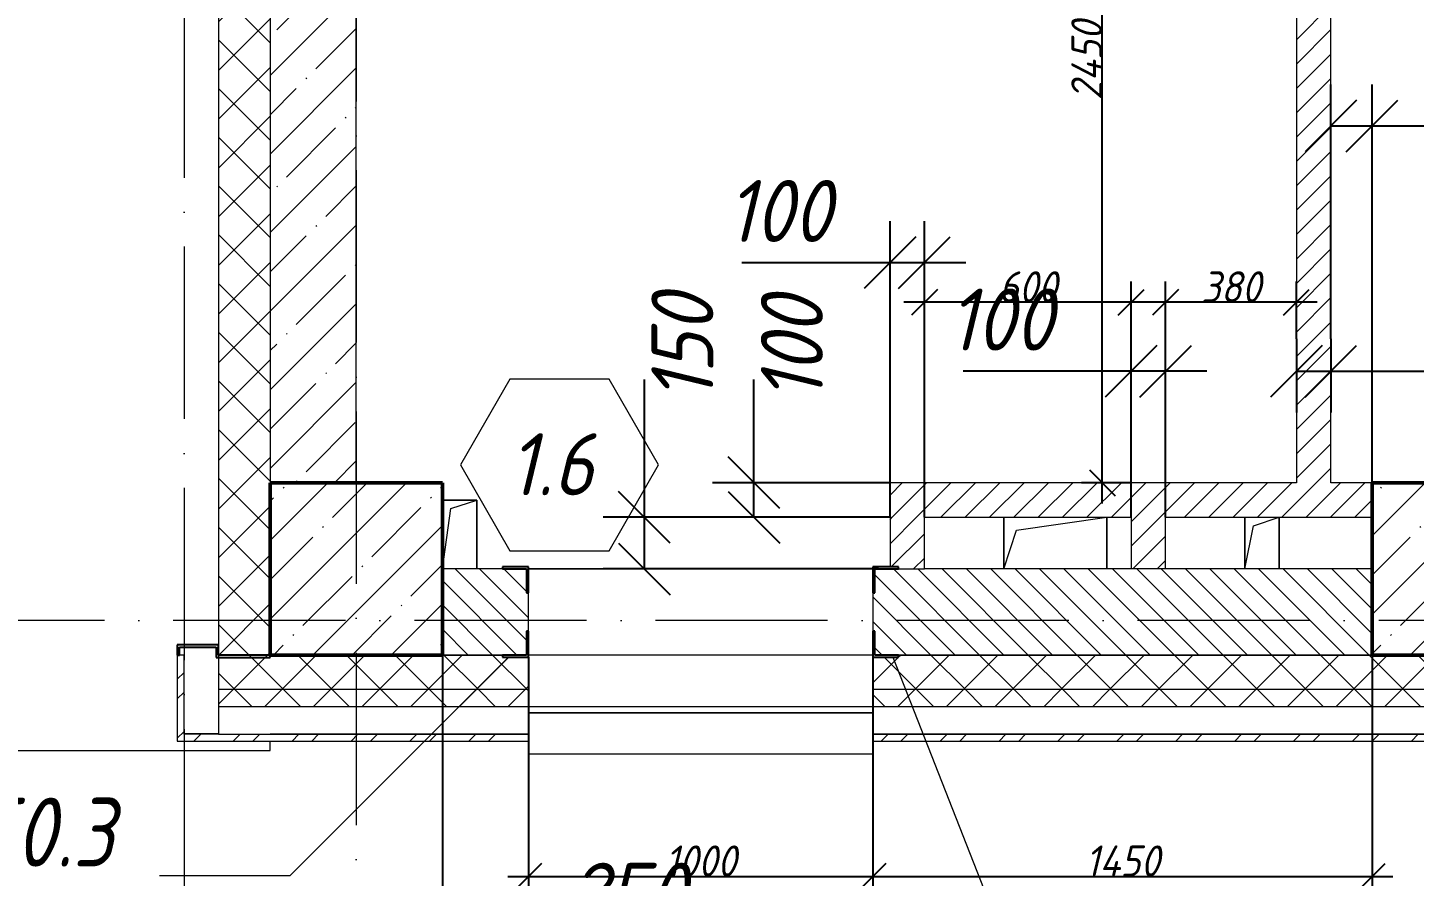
# Model space of a CAD drawing. Header units: millimetres. Extents: x -356862 to 418287, y 0 to 839748.
# Drawn here: x -112455 to -108428, y 599256 to 601718 of the extents above; entities that cross this region are included whole.
import ezdxf

# ---------------------------------------------------------------- set-up
doc = ezdxf.new("R2010")
doc.units = ezdxf.units.MM
doc.linetypes.add('50_200_ШТРИХ_1Т_ш5_п1_п1_', pattern=[700, 500, -100, 0, -100])
for name, color, linetype, lineweight in [('A-____-____-DIMS', 7, 'Continuous', 9), ('A-DOOR-____-IDEN', 7, 'Continuous', 9), ('A-DOOR-____-OTLN', 7, 'Continuous', 9), ('A-FLOR-____-OTLN', 7, 'Continuous', 9), ('A-GENM-____-IDEN', 7, 'Continuous', 9), ('A-GENM-____-MCUT', 7, 'Continuous', 25), ('A-GENM-____-OTLN', 7, 'Continuous', 9), ('A-GENM-____-OTLN-1', 7, 'Continuous', 25), ('A-GLAZ-____-OTLN', 7, 'Continuous', 9), ('A-WALL-____-MCUT', 7, 'Continuous', 13), ('A-WALL-____-MCUT-1', 7, 'Continuous', 9), ('A-WALL-____-MCUT-3', 7, 'Continuous', 9), ('A-WALL-____-OTLN', 7, 'Continuous', 9), ('A-WALL-____-PATT-1', 7, 'Continuous', 9), ('A-WALL-FNSH-MCUT-1', 7, 'Continuous', 9), ('S-COLS-____-MCUT', 7, 'Continuous', 50), ('S-COLS-____-OTLN', 7, 'Continuous', 9), ('S-GRID-____-OTLN-1', 7, '50_200_ШТРИХ_1Т_ш5_п1_п1_', 9)]:
    doc.layers.add(name, color=color, linetype=linetype, lineweight=lineweight)
for name, color, linetype, lineweight, true_color in [('A-DOOR-____-OTLN-1', 7, 'Continuous', 9, 0xffffff), ('A-GLAZ-____-OTLN-1', 7, 'Continuous', 9, 0xc0c0c0), ('A-WALL-____-MCUT-7', 7, 'Continuous', 9, 0x000000), ('A-WALL-____-PATT-2', 7, 'Continuous', 9, 0x787878), ('A-WALL-____-PATT-4', 9, 'Continuous', 9, 0x808080), ('A-WALL-FNSH-MCUT-3', 7, 'Continuous', 9, 0x000000)]:
    doc.layers.add(name, color=color, linetype=linetype, lineweight=lineweight, true_color=true_color)
doc.styles.add('ISOCPEUR_I_10', font='isocpeui.ttf', dxfattribs={"width": 0.9, "height": 180})
doc.styles.add('ISOCPEUR_I_14', font='isocpeui.ttf', dxfattribs={"width": 0.9, "height": 180})
doc.styles.add('ISOCPEUR_I_2', font='isocpeui.ttf', dxfattribs={"width": 0.85, "height": 2.3})
doc.styles.add('ISOCPEUR_I_7', font='isocpeui.ttf', dxfattribs={"width": 0.9, "height": 90})
doc.dimstyles.new('ISO-1_8_0_9К_СРЕДНИЙ_Кладочные_2', dxfattribs={"dimscale": 304.8, "dimtxt": 89.638306, "dimasz": 0.246063, "dimexe": 0.19685, "dimexo": 0, "dimgap": 0, "dimtad": 1, "dimdec": 3, "dimrnd": 0.001, "dimdsep": 46, "dimtxsty": 'ISOCPEUR_I_7', "dimblk1": 'OBLIQUE', "dimblk2": 'OBLIQUE', "dimsah": 1, "dimcen": 0.09, "dimdle": 0.19685, "dimazin": 0, "dimtfac": 1, "dimtdec": 4, "dimtix": 1, "dimtmove": 1, "dimatfit": 3, "dimfxl": 1, "dimtvp": 1, "dimtolj": 1, "dimtzin": 0, "dimarcsym": 2})
doc.dimstyles.new('ISO-1_8_0_9К_СРЕДНИЙ_Кладочные_3', dxfattribs={"dimscale": 304.8, "dimtxt": 179.276612, "dimasz": 0.492126, "dimexe": 0.393701, "dimexo": 0, "dimgap": 0, "dimtad": 1, "dimdec": 3, "dimrnd": 0.001, "dimdsep": 46, "dimtxsty": 'ISOCPEUR_I_10', "dimblk1": 'OBLIQUE', "dimblk2": 'OBLIQUE', "dimsah": 1, "dimcen": 0.09, "dimdle": 0.393701, "dimazin": 0, "dimtfac": 1, "dimtdec": 4, "dimtix": 1, "dimtmove": 0, "dimatfit": 3, "dimfxl": 1, "dimtvp": 1, "dimtolj": 1, "dimtzin": 0, "dimarcsym": 2})
pattern_1 = [(45, (-175000.74, 544716.51), (-70.71068, 70.71068), []), (135, (-175000.74, 544716.51), (-70.71068, -70.71068), [])]
pattern_2 = [(45, (-175000.736, 544716.51), (-35.35534, 35.35534), [])]
pattern_3 = [(45, (-175000.74, 544716.51), (-85.53659, 85.53659), []), (45, (-174943.71, 544716.51), (-85.53659, 85.53659), [])]

# ---------------------------------------------------------------- blocks, each defined once
blk = doc.blocks.new('BSC_Колонна _Прямоугольная - 500х500-V33-АР1_Кладочный план 1 этажа в осях 1-64_Ю-ЯЯ')
at = {"layer": 'S-COLS-____-OTLN'}
h = blk.add_hatch(dxfattribs=at)
h.set_pattern_fill('FP_32', color=256, style=0, pattern_type=2)
h.set_pattern_definition([(45, (-63500, -55431.04), (-114.04925, 114.04925), []), (45, (-63385.95, -55431.04), (-114.04925, 114.04925), [201.613, -40.323, 3.353, -36.97])])
h.paths.add_polyline_path([(-250, -250), (250, -250), (250, 250), (-250, 250), (-250, 179.4)], flags=0)
at = {"layer": 'S-COLS-____-MCUT'}
for p, q in [((250, 250), (-250, 250)), ((-250, 250), (-250, -250)), ((250, -250), (250, 250)), ((-250, -250), (250, -250))]:
    blk.add_line(p, q, dxfattribs=at)
blk = doc.blocks.new('BSC_Колонна _Прямоугольная - 500х500-V74-АР1_Кладочный план 1 этажа в осях 1-64_Ю-ЯЯ')
at = {"layer": 'S-COLS-____-OTLN'}
h = blk.add_hatch(dxfattribs=at)
h.set_pattern_fill('FP_75', color=256, style=0, pattern_type=2)
h.set_pattern_definition([(45, (-66700, -55431.04), (-114.04925, 114.04925), []), (45, (-66585.95, -55431.04), (-114.04925, 114.04925), [201.613, -40.323, 3.353, -36.97])])
h.paths.add_polyline_path([(-250, -250), (250, -250), (250, 250), (-250, 250), (-250, 179.4)], flags=0)
at = {"layer": 'S-COLS-____-MCUT'}
for p, q in [((250, 250), (-250, 250)), ((-250, 250), (-250, -250)), ((250, -250), (250, 250)), ((-250, -250), (250, -250))]:
    blk.add_line(p, q, dxfattribs=at)
blk = doc.blocks.new('Проем_Дверь_Прямоугольный - 1000х2700h_витражные проемы-25985460-АР1_Кладочный план 1 этажа в осях 1-64_Ю-ЯЯ')
at = {"layer": 'A-DOOR-____-OTLN-1'}
for p, q in [((500, 125), (-500, 125)), ((500, -125), (-500, -125))]:
    blk.add_line(p, q, dxfattribs=at)
blk = doc.blocks.new('Фахверк_СКБ_Уголок - 250_2700-27497298-АР1_Кладочный план 1 этажа в осях 1-64_Ю-ЯЯ')
at = {"layer": 'A-GENM-____-MCUT'}
for p, q in [((200, 181), (125, 181)), ((125, 181), (125, 106)), ((131, 106), (131, 175)), ((131, 175), (200, 175)), ((200, 175), (200, 181)), ((125, 106), (131, 106)), ((131, -6), (125, -6)), ((125, -6), (125, -81)), ((131, -75), (131, -6)), ((200, -75), (131, -75)), ((200, -81), (200, -75)), ((125, -81), (200, -81))]:
    blk.add_line(p, q, dxfattribs=at)
blk = doc.blocks.new('AR_Отверстие прямоугольное _в плите_ - AR_Отверстие прямоугольное _в плите_-30459920-АР1_Кладочный план 1 этажа в осях 1-64_Ю-ЯЯ')
at = {"layer": 'A-GENM-____-OTLN'}
for p, q in [((-50, 75), (-50, -75)), ((-50, -75), (-25, 50)), ((-25, 50), (50, 75)), ((50, -75), (50, 75))]:
    blk.add_line(p, q, dxfattribs=at)
blk = doc.blocks.new('AR_Отверстие прямоугольное _в плите_ - AR_Отверстие прямоугольное _в плите_-V211-АР1_Кладочный план 1 этажа в осях 1-64_Ю-ЯЯ')
at = {"layer": 'A-GENM-____-OTLN'}
for p, q in [((-150, 75), (-150, -75)), ((-112.5, 37.5), (150, 75)), ((150, -75), (150, 75)), ((-150, -75), (-112.5, 37.5))]:
    blk.add_line(p, q, dxfattribs=at)
blk = doc.blocks.new('AR_Отверстие прямоугольное _в плите_ - AR_Отверстие прямоугольное _в плите_-30511940-АР1_Кладочный план 1 этажа в осях 1-64_Ю-ЯЯ')
at = {"layer": 'A-GENM-____-OTLN'}
for p, q in [((50, 100), (-50, 100)), ((-25, 75), (50, 100)), ((50, -100), (50, 100)), ((-50, -100), (-25, 75))]:
    blk.add_line(p, q, dxfattribs=at)
blk = doc.blocks.new('Отлив_СКБ - Отлив витража_120_НВФ-31885283-АР1_Кладочный план 1 этажа в осях 1-64_Ю-ЯЯ')
at = {"layer": 'A-GLAZ-____-OTLN'}
for p, q in [((0, 0), (1000, 0)), ((1000, -2), (0, -2)), ((0, -120), (0, -83)), ((0, -120), (1000, -120)), ((1000, -83), (1000, -120))]:
    blk.add_line(p, q, dxfattribs=at)
blk = doc.blocks.new('О_Общий_Откосы металлические_СКБ_Боковой - О_Общий_Откосы металлические_СКБ_Боковой-32003644-АР1_Кладочный план 1 этажа в осях 1-64_Ю-ЯЯ')
at = {"layer": 'A-GENM-____-MCUT'}
for p, q in [((120, 0), (0, 0)), ((0, 0), (0, -30)), ((120, -30), (120, 0)), ((0, -30), (7, -30)), ((7, -30), (7, -7)), ((7, -7), (113, -7)), ((113, -7), (113, -37)), ((113, -37), (270, -37)), ((270, -30), (120, -30)), ((270, -37), (270, -30))]:
    blk.add_line(p, q, dxfattribs=at)
blk = doc.blocks.new('Отлив_СКБ1 - Отлив в уровне цоколя _RAL 1019_-32318053-АР1_Кладочный план 1 этажа в осях 1-64_Ю-ЯЯ')
at = {"layer": 'A-GLAZ-____-OTLN-1'}
blk.add_hatch(color=256, dxfattribs=at).paths.add_polyline_path([(3850, 2), (3850, 0), (3948, 0), (3948, 2)], flags=0)
at = {"layer": 'A-GLAZ-____-OTLN'}
for p, q in [((3948, 2), (3948, 0)), ((3948, 0), (3850, 0))]:
    blk.add_line(p, q, dxfattribs=at)
blk = doc.blocks.new('Марка проема - марка проема-27336095-АР1_Кладочный план 1 этажа в осях 1-64_Ю-ЯЯ')
at = {"layer": 'A-DOOR-____-IDEN'}
for p, q in [((-1.439, 0.159), (-2.877, -2.333)), ((1.439, 0.159), (-1.439, 0.159)), ((2.877, -2.333), (1.439, 0.159)), ((-2.877, -2.333), (-1.439, -4.825)), ((1.439, -4.825), (2.877, -2.333)), ((-1.439, -4.825), (1.439, -4.825))]:
    blk.add_line(p, q, dxfattribs=at)
blk = doc.blocks.new('_Oblique')
at = {"color": 0, "linetype": 'ByBlock', "lineweight": -2}
blk.add_line((-0.5, -0.5), (0.5, 0.5), dxfattribs=at)
blk = doc.blocks.new('*D12314')
at = {"layer": 'A-____-____-DIMS', "color": 0, "lineweight": -2, "transparency": 16777216}
for p, q in [((-111250.7, 599897.6), (-111250.7, 598934.8)), ((-111000.7, 599891.6), (-111000.7, 598934.8)), ((-111370.7, 599054.8), (-111000.7, 599054.8)), ((-111000.7, 599054.8), (-110506.6, 599054.8))]:
    blk.add_line(p, q, dxfattribs=at)
at = {"layer": 'Defpoints', "color": 0, "transparency": 16777216}
for p in [(-111250.7, 599897.6), (-111000.7, 599891.6), (-111000.7, 599054.8)]:
    blk.add_point(p, dxfattribs=at)
at = {"layer": 'A-____-____-DIMS', "color": 0, "lineweight": -2, "transparency": 16777216, "xscale": 150, "yscale": 150, "zscale": 150, "rotation": 180}
blk.add_blockref('_Oblique', (-111250.7, 599054.8), dxfattribs=at)
at = {"layer": 'A-____-____-DIMS', "color": 0, "lineweight": -2, "transparency": 16777216, "xscale": 150, "yscale": 150, "zscale": 150}
blk.add_blockref('_Oblique', (-111000.7, 599054.8), dxfattribs=at)
at = {"layer": 'A-____-____-DIMS', "color": 0, "transparency": 16777216, "insert": (-110883.5, 599294.8), "char_height": 180, "width": 409.578, "attachment_point": 1, "line_spacing_factor": 1.149209, "style": 'ISOCPEUR_I_10'}
blk.add_mtext('\\A1;250', dxfattribs=at)
blk = doc.blocks.new('*D12315')
at = {"layer": 'A-____-____-DIMS', "color": 0, "lineweight": -2, "transparency": 16777216}
for p, q in [((-111000.7, 599891.6), (-111000.7, 599195)), ((-110000.7, 599891.6), (-110000.7, 599195)), ((-111060.7, 599255), (-109940.7, 599255))]:
    blk.add_line(p, q, dxfattribs=at)
at = {"layer": 'Defpoints', "color": 0, "transparency": 16777216}
for p in [(-111000.7, 599891.6), (-110000.7, 599891.6), (-110000.7, 599255)]:
    blk.add_point(p, dxfattribs=at)
at = {"layer": 'A-____-____-DIMS', "color": 0, "lineweight": -2, "transparency": 16777216, "xscale": 75, "yscale": 75, "zscale": 75, "rotation": 180}
blk.add_blockref('_Oblique', (-111000.7, 599255), dxfattribs=at)
at = {"layer": 'A-____-____-DIMS', "color": 0, "lineweight": -2, "transparency": 16777216, "xscale": 75, "yscale": 75, "zscale": 75}
blk.add_blockref('_Oblique', (-110000.7, 599255), dxfattribs=at)
at = {"layer": 'A-____-____-DIMS', "color": 0, "transparency": 16777216, "insert": (-110500.7, 599300), "char_height": 90, "width": 504.733, "attachment_point": 5, "style": 'ISOCPEUR_I_7'}
blk.add_mtext('\\A1;1000', dxfattribs=at)
blk = doc.blocks.new('*D12316')
at = {"layer": 'A-____-____-DIMS', "color": 0, "lineweight": -2, "transparency": 16777216}
for p, q in [((-108550.7, 599897.6), (-108550.7, 599195)), ((-110000.7, 599891.6), (-110000.7, 599195)), ((-110060.7, 599255), (-108490.7, 599255))]:
    blk.add_line(p, q, dxfattribs=at)
at = {"layer": 'Defpoints', "color": 0, "transparency": 16777216}
for p in [(-108550.7, 599897.6), (-110000.7, 599891.6), (-108550.7, 599255)]:
    blk.add_point(p, dxfattribs=at)
at = {"layer": 'A-____-____-DIMS', "color": 0, "lineweight": -2, "transparency": 16777216, "xscale": 75, "yscale": 75, "zscale": 75, "rotation": 180}
blk.add_blockref('_Oblique', (-110000.7, 599255), dxfattribs=at)
at = {"layer": 'A-____-____-DIMS', "color": 0, "lineweight": -2, "transparency": 16777216, "xscale": 75, "yscale": 75, "zscale": 75}
blk.add_blockref('_Oblique', (-108550.7, 599255), dxfattribs=at)
at = {"layer": 'A-____-____-DIMS', "color": 0, "transparency": 16777216, "insert": (-109275.7, 599300), "char_height": 90, "width": 521.281, "attachment_point": 5, "style": 'ISOCPEUR_I_7'}
blk.add_mtext('\\A1;1450', dxfattribs=at)
blk = doc.blocks.new('*D12429')
at = {"layer": 'A-____-____-DIMS', "color": 0, "lineweight": -2, "transparency": 16777216}
for p, q in [((-109334.3, 600337.6), (-109334.3, 602907.6)), ((-108820.7, 602847.6), (-109394.3, 602847.6)), ((-109250.7, 600397.6), (-109394.3, 600397.6))]:
    blk.add_line(p, q, dxfattribs=at)
at = {"layer": 'Defpoints', "color": 0, "transparency": 16777216}
for p in [(-109334.3, 602847.6), (-108820.7, 602847.6), (-109250.7, 600397.6)]:
    blk.add_point(p, dxfattribs=at)
at = {"layer": 'A-____-____-DIMS', "color": 0, "lineweight": -2, "transparency": 16777216, "xscale": 75, "yscale": 75, "zscale": 75}
for p, rotation in [((-109334.3, 602847.6), 90), ((-109334.3, 600397.6), 270)]:
    blk.add_blockref('_Oblique', p, dxfattribs=dict(at, rotation=rotation))
at = {"layer": 'A-____-____-DIMS', "color": 0, "transparency": 16777216, "insert": (-109379.3, 601622.6), "char_height": 90, "width": 562.653, "attachment_point": 5, "rotation": 90, "style": 'ISOCPEUR_I_7'}
blk.add_mtext('\\A1;2450', dxfattribs=at)
blk = doc.blocks.new('*D12433')
at = {"layer": 'A-____-____-DIMS', "color": 0, "lineweight": -2, "transparency": 16777216}
for p, q in [((-108670.7, 600815.2), (-108670.7, 601553.3)), ((-108550.7, 600397.6), (-108550.7, 601553.3)), ((-108670.7, 601433.3), (-108430.7, 601433.3)), ((-108550.7, 601433.3), (-107675.6, 601433.3))]:
    blk.add_line(p, q, dxfattribs=at)
at = {"layer": 'Defpoints', "color": 0, "transparency": 16777216}
for p in [(-108670.7, 601433.3), (-108670.7, 600815.2), (-108550.7, 600397.6)]:
    blk.add_point(p, dxfattribs=at)
at = {"layer": 'A-____-____-DIMS', "color": 0, "lineweight": -2, "transparency": 16777216, "xscale": 150, "yscale": 150, "zscale": 150, "rotation": 180}
blk.add_blockref('_Oblique', (-108670.7, 601433.3), dxfattribs=at)
at = {"layer": 'A-____-____-DIMS', "color": 0, "lineweight": -2, "transparency": 16777216, "xscale": 150, "yscale": 150, "zscale": 150}
blk.add_blockref('_Oblique', (-108550.7, 601433.3), dxfattribs=at)
at = {"layer": 'A-____-____-DIMS', "color": 0, "transparency": 16777216, "insert": (-108000, 601673.3), "char_height": 180, "width": 368.207, "attachment_point": 1, "line_spacing_factor": 1.149209, "style": 'ISOCPEUR_I_10'}
blk.add_mtext('\\A1;120', dxfattribs=at)
blk = doc.blocks.new('*D12434')
at = {"layer": 'A-____-____-DIMS', "color": 0, "lineweight": -2, "transparency": 16777216}
for p, q in [((-108770.7, 600815.2), (-108770.7, 600601.4)), ((-108670.7, 600815.2), (-108670.7, 600601.4)), ((-108770.7, 600721.4), (-108550.7, 600721.4)), ((-108670.7, 600721.4), (-107708.1, 600721.4))]:
    blk.add_line(p, q, dxfattribs=at)
at = {"layer": 'Defpoints', "color": 0, "transparency": 16777216}
for p in [(-108770.7, 600815.2), (-108670.7, 600815.2), (-108770.7, 600721.4)]:
    blk.add_point(p, dxfattribs=at)
at = {"layer": 'A-____-____-DIMS', "color": 0, "lineweight": -2, "transparency": 16777216, "xscale": 150, "yscale": 150, "zscale": 150, "rotation": 180}
blk.add_blockref('_Oblique', (-108770.7, 600721.4), dxfattribs=at)
at = {"layer": 'A-____-____-DIMS', "color": 0, "lineweight": -2, "transparency": 16777216, "xscale": 150, "yscale": 150, "zscale": 150}
blk.add_blockref('_Oblique', (-108670.7, 600721.4), dxfattribs=at)
at = {"layer": 'A-____-____-DIMS', "color": 0, "transparency": 16777216, "insert": (-108032.5, 600961.4), "char_height": 180, "width": 368.207, "attachment_point": 1, "line_spacing_factor": 1.149209, "style": 'ISOCPEUR_I_10'}
blk.add_mtext('\\A1;100', dxfattribs=at)
blk = doc.blocks.new('*D12435')
at = {"layer": 'A-____-____-DIMS', "color": 0, "lineweight": -2, "transparency": 16777216}
for p, q in [((-109150.7, 600297.6), (-109150.7, 600981.3)), ((-108770.7, 600815.2), (-108770.7, 600981.3)), ((-108710.7, 600921.3), (-109210.7, 600921.3))]:
    blk.add_line(p, q, dxfattribs=at)
at = {"layer": 'Defpoints', "color": 0, "transparency": 16777216}
for p in [(-109150.7, 600921.3), (-108770.7, 600815.2), (-109150.7, 600297.6)]:
    blk.add_point(p, dxfattribs=at)
at = {"layer": 'A-____-____-DIMS', "color": 0, "lineweight": -2, "transparency": 16777216, "xscale": 75, "yscale": 75, "zscale": 75, "rotation": 180}
blk.add_blockref('_Oblique', (-109150.7, 600921.3), dxfattribs=at)
at = {"layer": 'A-____-____-DIMS', "color": 0, "lineweight": -2, "transparency": 16777216, "xscale": 75, "yscale": 75, "zscale": 75}
blk.add_blockref('_Oblique', (-108770.7, 600921.3), dxfattribs=at)
at = {"layer": 'A-____-____-DIMS', "color": 0, "transparency": 16777216, "insert": (-108960.7, 600966.3), "char_height": 90, "width": 409.578, "attachment_point": 5, "style": 'ISOCPEUR_I_7'}
blk.add_mtext('\\A1;380', dxfattribs=at)
blk = doc.blocks.new('*D12436')
at = {"layer": 'A-____-____-DIMS', "color": 0, "lineweight": -2, "transparency": 16777216}
for p, q in [((-109250.7, 600297.6), (-109250.7, 600841.4)), ((-109150.7, 600297.6), (-109150.7, 600841.4)), ((-109250.7, 600721.4), (-109738.2, 600721.4)), ((-109030.7, 600721.4), (-109250.7, 600721.4))]:
    blk.add_line(p, q, dxfattribs=at)
at = {"layer": 'Defpoints', "color": 0, "transparency": 16777216}
for p in [(-109250.7, 600721.4), (-109250.7, 600297.6), (-109150.7, 600297.6)]:
    blk.add_point(p, dxfattribs=at)
at = {"layer": 'A-____-____-DIMS', "color": 0, "lineweight": -2, "transparency": 16777216, "xscale": 150, "yscale": 150, "zscale": 150, "rotation": 180}
blk.add_blockref('_Oblique', (-109250.7, 600721.4), dxfattribs=at)
at = {"layer": 'A-____-____-DIMS', "color": 0, "lineweight": -2, "transparency": 16777216, "xscale": 150, "yscale": 150, "zscale": 150}
blk.add_blockref('_Oblique', (-109150.7, 600721.4), dxfattribs=at)
at = {"layer": 'A-____-____-DIMS', "color": 0, "transparency": 16777216, "insert": (-109782.1, 600961.4), "char_height": 180, "width": 368.207, "attachment_point": 1, "line_spacing_factor": 1.149209, "style": 'ISOCPEUR_I_10'}
blk.add_mtext('\\A1;100', dxfattribs=at)
blk = doc.blocks.new('*D12437')
at = {"layer": 'A-____-____-DIMS', "color": 0, "lineweight": -2, "transparency": 16777216}
for p, q in [((-109850.7, 600297.6), (-109850.7, 600981.3)), ((-109250.7, 600297.6), (-109250.7, 600981.3)), ((-109190.7, 600921.3), (-109910.7, 600921.3))]:
    blk.add_line(p, q, dxfattribs=at)
at = {"layer": 'Defpoints', "color": 0, "transparency": 16777216}
for p in [(-109850.7, 600921.3), (-109850.7, 600297.6), (-109250.7, 600297.6)]:
    blk.add_point(p, dxfattribs=at)
at = {"layer": 'A-____-____-DIMS', "color": 0, "lineweight": -2, "transparency": 16777216, "xscale": 75, "yscale": 75, "zscale": 75, "rotation": 180}
blk.add_blockref('_Oblique', (-109850.7, 600921.3), dxfattribs=at)
at = {"layer": 'A-____-____-DIMS', "color": 0, "lineweight": -2, "transparency": 16777216, "xscale": 75, "yscale": 75, "zscale": 75}
blk.add_blockref('_Oblique', (-109250.7, 600921.3), dxfattribs=at)
at = {"layer": 'A-____-____-DIMS', "color": 0, "transparency": 16777216, "insert": (-109550.7, 600966.3), "char_height": 90, "width": 409.578, "attachment_point": 5, "style": 'ISOCPEUR_I_7'}
blk.add_mtext('\\A1;600', dxfattribs=at)
blk = doc.blocks.new('*D12438')
at = {"layer": 'A-____-____-DIMS', "color": 0, "lineweight": -2, "transparency": 16777216}
for p, q in [((-109950.7, 600297.6), (-109950.7, 601156.4)), ((-109850.7, 600297.6), (-109850.7, 601156.4)), ((-109950.7, 601036.4), (-110381.3, 601036.4)), ((-109730.7, 601036.4), (-109950.7, 601036.4))]:
    blk.add_line(p, q, dxfattribs=at)
at = {"layer": 'Defpoints', "color": 0, "transparency": 16777216}
for p in [(-109950.7, 601036.4), (-109950.7, 600297.6), (-109850.7, 600297.6)]:
    blk.add_point(p, dxfattribs=at)
at = {"layer": 'A-____-____-DIMS', "color": 0, "lineweight": -2, "transparency": 16777216, "xscale": 150, "yscale": 150, "zscale": 150, "rotation": 180}
blk.add_blockref('_Oblique', (-109950.7, 601036.4), dxfattribs=at)
at = {"layer": 'A-____-____-DIMS', "color": 0, "lineweight": -2, "transparency": 16777216, "xscale": 150, "yscale": 150, "zscale": 150}
blk.add_blockref('_Oblique', (-109850.7, 601036.4), dxfattribs=at)
at = {"layer": 'A-____-____-DIMS', "color": 0, "transparency": 16777216, "insert": (-110425.1, 601276.4), "char_height": 180, "width": 368.207, "attachment_point": 1, "line_spacing_factor": 1.149209, "style": 'ISOCPEUR_I_10'}
blk.add_mtext('\\A1;100', dxfattribs=at)
blk = doc.blocks.new('*D12439')
at = {"layer": 'A-____-____-DIMS', "color": 0, "lineweight": -2, "transparency": 16777216}
for p, q in [((-110346.1, 600397.6), (-110346.1, 600697.7)), ((-110346.1, 600297.6), (-110346.1, 600517.6)), ((-109950.7, 600397.6), (-110466.1, 600397.6)), ((-109950.7, 600297.6), (-110466.1, 600297.6))]:
    blk.add_line(p, q, dxfattribs=at)
at = {"layer": 'Defpoints', "color": 0, "transparency": 16777216}
for p in [(-109950.7, 600397.6), (-110346.1, 600297.6), (-109950.7, 600297.6)]:
    blk.add_point(p, dxfattribs=at)
at = {"layer": 'A-____-____-DIMS', "color": 0, "lineweight": -2, "transparency": 16777216, "xscale": 150, "yscale": 150, "zscale": 150}
for p, rotation in [((-110346.1, 600397.6), 90), ((-110346.1, 600297.6), 270)]:
    blk.add_blockref('_Oblique', p, dxfattribs=dict(at, rotation=rotation))
at = {"layer": 'A-____-____-DIMS', "color": 0, "transparency": 16777216, "insert": (-110325.8, 600633.6), "char_height": 180, "width": 368.207, "attachment_point": 1, "rotation": 90, "line_spacing_factor": 1.149209, "style": 'ISOCPEUR_I_10'}
blk.add_mtext('\\A1;100', dxfattribs=at)
blk = doc.blocks.new('*D12440')
at = {"layer": 'A-____-____-DIMS', "color": 0, "lineweight": -2, "transparency": 16777216}
for p, q in [((-110664.1, 600297.6), (-110664.1, 600697.7)), ((-110664.1, 600147.6), (-110664.1, 600417.6)), ((-109950.7, 600297.6), (-110784.1, 600297.6)), ((-109984.6, 600147.6), (-110784.1, 600147.6))]:
    blk.add_line(p, q, dxfattribs=at)
at = {"layer": 'Defpoints', "color": 0, "transparency": 16777216}
for p in [(-109950.7, 600297.6), (-110664.1, 600147.6), (-109984.6, 600147.6)]:
    blk.add_point(p, dxfattribs=at)
at = {"layer": 'A-____-____-DIMS', "color": 0, "lineweight": -2, "transparency": 16777216, "xscale": 150, "yscale": 150, "zscale": 150}
for p, rotation in [((-110664.1, 600297.6), 90), ((-110664.1, 600147.6), 270)]:
    blk.add_blockref('_Oblique', p, dxfattribs=dict(at, rotation=rotation))
at = {"layer": 'A-____-____-DIMS', "color": 0, "transparency": 16777216, "insert": (-110643.8, 600633.6), "char_height": 180, "width": 368.207, "attachment_point": 1, "rotation": 90, "line_spacing_factor": 1.149209, "style": 'ISOCPEUR_I_10'}
blk.add_mtext('\\A1;150', dxfattribs=at)

msp = doc.modelspace()

# ---------------------------------------------------------------- hatches: boundary and pattern name
at = {"layer": 'A-WALL-____-PATT-1'}
h = msp.add_hatch(dxfattribs=at)
h.set_pattern_fill('FP_6', color=256, style=0, pattern_type=2)
h.set_pattern_definition([(135, (-175000.736, 544716.51), (-35.35534, -35.35534), [])])
h.paths.add_polyline_path([(-108735.3681, 599897.5526), (-108550.7357, 599897.5526), (-108550.7357, 600147.5526), (-109994.7357, 600146.5181), (-109994.7357, 600078.5526), (-110000.7357, 600078.5526), (-110000.7357, 599966.5526), (-109994.7357, 599966.5526), (-109994.7357, 599897.5526), (-109619.1002, 599897.5526)], flags=0)
h.paths.add_polyline_path([(-111250.7357, 599897.5526), (-111006.7357, 599897.5526), (-111006.7357, 599966.5526), (-111000.7357, 599966.5526), (-111000.7357, 600078.5526), (-111006.7357, 600078.5526), (-111006.7357, 600147.5526), (-111250.7357, 600147.5526), (-111250.7357, 600141.5526)], flags=0)
at = {"layer": 'A-WALL-____-PATT-2'}
h = msp.add_hatch(dxfattribs=at)
h.set_pattern_fill('FP_2', color=256, style=0, pattern_type=2)
h.set_pattern_definition([(45, (-175000.74, 544716.51), (-114.04925, 114.04925), []), (45, (-174886.69, 544716.51), (-114.04925, 114.04925), [201.612, -40.322, 3.353, -36.97])])
h.paths.add_polyline_path([(-111500.7357, 600397.5526), (-111500.7357, 607397.5526), (-111750.7357, 607397.5526), (-111750.7357, 600397.5526)], flags=0)
h = msp.add_hatch(dxfattribs=at)
h.set_pattern_fill('FP_1', color=256, style=0, pattern_type=2)
h.set_pattern_definition(pattern_1)
h.paths.add_polyline_path([(-111750.7357, 599897.5526), (-111750.7357, 603747.5526), (-111900.7357, 603747.5526), (-111900.7357, 599897.5526)], flags=0)
h = msp.add_hatch(dxfattribs=at)
h.set_pattern_fill('FP_3', color=256, style=0, pattern_type=2)
h.set_pattern_definition(pattern_3)
h.paths.add_polyline_path([(-112000.7357, 599647.5526), (-112000.7357, 599897.5526), (-112020.7357, 599897.5526), (-112020.7357, 599647.5526)], flags=0)
h = msp.add_hatch(dxfattribs=at)
h.set_pattern_fill('FP_1', color=256, style=0, pattern_type=2)
h.set_pattern_definition(pattern_1)
h.paths.add_polyline_path([(-100781.7788, 599797.5526), (-100700.7357, 599797.5526), (-100700.7357, 599897.5526), (-103950.7357, 599897.5526), (-103950.7357, 599797.5526), (-102549.2431, 599797.5526)], flags=0)
h.paths.add_polyline_path([(-105950.7357, 599797.5526), (-105350.7357, 599797.5526), (-105350.7357, 599897.5526), (-105950.7357, 599897.5526)], flags=0)
h.paths.add_polyline_path([(-111900.7357, 599797.5526), (-111000.7357, 599797.5526), (-111000.7357, 599891.5526), (-111075.7357, 599891.5526), (-111075.7357, 599897.5526), (-111900.7357, 599897.5526)], flags=0)
h.paths.add_polyline_path([(-110000.7357, 599797.5526), (-108050.7357, 599797.5526), (-108050.7357, 599897.5526), (-109925.7357, 599897.5526), (-109925.7357, 599891.5526), (-110000.7357, 599891.5526)], flags=0)
h = msp.add_hatch(dxfattribs=at)
h.set_pattern_fill('FP_1', color=256, style=0, pattern_type=2)
h.set_pattern_definition(pattern_1)
h.paths.add_polyline_path([(-108050.7357, 599747.5526), (-108050.7357, 599797.5526), (-110000.7357, 599797.5526), (-110000.7357, 599747.5526), (-108735.3681, 599747.5526)], flags=0)
h.paths.add_polyline_path([(-111900.7357, 599747.5526), (-111000.7357, 599747.5526), (-111000.7357, 599797.5526), (-111900.7357, 599797.5526)], flags=0)
h.paths.add_polyline_path([(-100781.7788, 599747.5526), (-100700.7357, 599747.5526), (-100700.7357, 599797.5526), (-103950.7357, 599797.5526), (-103950.7357, 599747.5526), (-102549.2431, 599747.5526)], flags=0)
h.paths.add_polyline_path([(-105950.7357, 599747.5526), (-105350.7357, 599747.5526), (-105350.7357, 599797.5526), (-105950.7357, 599797.5526)], flags=0)
h = msp.add_hatch(dxfattribs=at)
h.set_pattern_fill('FP_3', color=256, style=0, pattern_type=2)
h.set_pattern_definition(pattern_3)
h.paths.add_polyline_path([(-102549.2431, 599647.5526), (-100800.7357, 599647.5526), (-100800.7357, 599667.5526), (-103950.7357, 599667.5526), (-103950.7357, 599647.5526)], flags=0)
h.paths.add_polyline_path([(-111386.5645, 599647.5526), (-111000.7357, 599647.5526), (-111000.7357, 599667.5526), (-112000.7357, 599667.5526), (-112000.7357, 599647.5526)], flags=0)
h.paths.add_polyline_path([(-110000.7357, 599647.5526), (-108050.7357, 599647.5526), (-108050.7357, 599667.5526), (-110000.7357, 599667.5526)], flags=0)
h.paths.add_polyline_path([(-105950.7357, 599647.5526), (-105350.7357, 599647.5526), (-105350.7357, 599667.5526), (-105950.7357, 599667.5526)], flags=0)
at = {"layer": 'A-WALL-____-PATT-4'}
h = msp.add_hatch(dxfattribs=at)
h.set_pattern_fill('FP_5', color=256, style=0, pattern_type=2)
h.set_pattern_definition(pattern_2)
h.paths.add_polyline_path([(-108770.7357, 600397.5526), (-108670.7357, 600397.5526), (-108670.7357, 602847.5526), (-108770.7357, 602847.5526), (-108770.7357, 601941.4693)], flags=0)
h.paths.add_polyline_path([(-108673.7357, 602850.5526), (-108673.7357, 602897.5526), (-108670.7357, 602897.5526), (-108670.7357, 603737.5526), (-108770.7357, 603737.5526), (-108770.7357, 602897.5526), (-108767.7357, 602897.5526), (-108767.7357, 602850.5526), (-108697.2926, 602850.5526)], flags=0)
h.paths.add_polyline_path([(-108670.7357, 604137.5526), (-108670.7357, 604567.5526), (-108770.7357, 604567.5526), (-108770.7357, 604137.5526)], flags=0)
h.paths.add_polyline_path([(-108770.7357, 605067.5526), (-108670.7357, 605067.5526), (-108670.7357, 607697.5526), (-108770.7357, 607697.5526), (-108770.7357, 605170.4395)], flags=0)
h = msp.add_hatch(dxfattribs=at)
h.set_pattern_fill('FP_5', color=256, style=0, pattern_type=2)
h.set_pattern_definition(pattern_2)
h.paths.add_polyline_path([(-109250.7357, 600297.5526), (-109250.7357, 600397.5526), (-109950.7357, 600397.5526), (-109950.7357, 600297.5526), (-109619.1002, 600297.5526)], flags=0)
h = msp.add_hatch(dxfattribs=at)
h.set_pattern_fill('FP_5', color=256, style=0, pattern_type=2)
h.set_pattern_definition(pattern_2)
h.paths.add_polyline_path([(-109150.7357, 600297.5526), (-108550.7357, 600297.5526), (-108550.7357, 600397.5526), (-109250.7357, 600397.5526), (-109250.7357, 600297.5526)], flags=0)
h = msp.add_hatch(dxfattribs=at)
h.set_pattern_fill('FP_5', color=256, style=0, pattern_type=2)
h.set_pattern_definition(pattern_2)
h.paths.add_polyline_path([(-109925.7357, 600147.5526), (-109850.7357, 600147.5526), (-109850.7357, 600297.5526), (-109950.7357, 600297.5526), (-109950.7357, 600153.5526), (-109925.7357, 600153.5526)], flags=0)
h = msp.add_hatch(dxfattribs=at)
h.set_pattern_fill('FP_5', color=256, style=0, pattern_type=2)
h.set_pattern_definition(pattern_2)
h.paths.add_polyline_path([(-109250.7357, 600147.5526), (-109150.7357, 600147.5526), (-109150.7357, 600297.5526), (-109250.7357, 600297.5526)], flags=0)

# ---------------------------------------------------------------- linework, layer by layer
at = {"layer": 'A-FLOR-____-OTLN'}
for p, q in [((-111250.7357, 600347.5526), (-111150.7357, 600347.5526)), ((-111150.7357, 600347.5526), (-111150.7357, 600147.5526)), ((-109620.7357, 600147.5526), (-109620.7357, 600297.5526)), ((-109320.7357, 600297.5526), (-109320.7357, 600147.5526)), ((-108920.7357, 600147.5526), (-108920.7357, 600297.5526)), ((-108820.7357, 600297.5526), (-108820.7357, 600147.5526)), ((-114650.7357, 599620.5526), (-111750.7357, 599620.5526)), ((-111750.7357, 599620.5526), (-111750.7357, 599647.5526))]:
    msp.add_line(p, q, dxfattribs=at)
at = {"layer": 'A-GENM-____-IDEN'}
for p, q in [((-111059.069, 599891.5526), (-111694.0481, 599256.6051)), ((-109942.4024, 599891.5526), (-109553.0451, 598899.5955)), ((-111694.0481, 599256.6051), (-112072.509, 599256.6051))]:
    msp.add_line(p, q, dxfattribs=at)
at = {"layer": 'A-WALL-____-MCUT'}
for p, q in [((-111900.7357, 599897.5526), (-111900.7357, 599667.5526)), ((-111750.7357, 599897.5526), (-111900.7357, 599897.5526)), ((-111075.7357, 599897.5526), (-111250.7357, 599897.5526)), ((-108550.7357, 599897.5526), (-109925.7357, 599897.5526)), ((-111000.7357, 599667.5526), (-111000.7357, 599891.5526)), ((-110000.7357, 599891.5526), (-110000.7357, 599667.5526)), ((-111900.7357, 599667.5526), (-111000.7357, 599667.5526)), ((-111000.7357, 599667.5526), (-111750.7357, 599667.5526)), ((-110000.7357, 599667.5526), (-108050.7357, 599667.5526)), ((-108050.7357, 599667.5526), (-110000.7357, 599667.5526))]:
    msp.add_line(p, q, dxfattribs=at)
at = {"layer": 'A-WALL-____-MCUT-1'}
for p, q in [((-111075.7357, 600147.5526), (-111250.7357, 600147.5526)), ((-108550.7357, 600147.5526), (-109850.7357, 600147.5526)), ((-111000.7357, 599966.5526), (-111000.7357, 600078.5526)), ((-110000.7357, 600078.5526), (-110000.7357, 599966.5526)), ((-111250.7357, 599897.5526), (-111075.7357, 599897.5526)), ((-109925.7357, 599897.5526), (-108550.7357, 599897.5526))]:
    msp.add_line(p, q, dxfattribs=at)
at = {"layer": 'A-WALL-____-MCUT-3'}
for p, q in [((-111750.7357, 607397.5526), (-111750.7357, 600397.5526)), ((-111500.7357, 600397.5526), (-111500.7357, 606197.5526))]:
    msp.add_line(p, q, dxfattribs=at)
at = {"layer": 'A-WALL-____-MCUT-7'}
for p, q in [((-111900.7357, 603747.5526), (-111900.7357, 599897.5526)), ((-111000.7357, 599797.5526), (-111900.7357, 599797.5526)), ((-108050.7357, 599797.5526), (-110000.7357, 599797.5526)), ((-111000.7357, 599747.5526), (-111900.7357, 599747.5526)), ((-108050.7357, 599747.5526), (-110000.7357, 599747.5526))]:
    msp.add_line(p, q, dxfattribs=at)
at = {"layer": 'A-WALL-____-OTLN'}
for p, q in [((-111000.7357, 600147.5526), (-110000.7357, 600147.5526)), ((-110000.7357, 599897.5526), (-111000.7357, 599897.5526)), ((-110000.7357, 599747.5526), (-111000.7357, 599747.5526))]:
    msp.add_line(p, q, dxfattribs=at)
at = {"layer": 'A-WALL-FNSH-MCUT-1'}
for p, q in [((-108770.7357, 602847.5526), (-108770.7357, 600397.5526)), ((-108670.7357, 600397.5526), (-108670.7357, 602847.5526)), ((-108770.7357, 600397.5526), (-109950.7357, 600397.5526)), ((-109950.7357, 600397.5526), (-109950.7357, 600153.5526)), ((-108550.7357, 600397.5526), (-108670.7357, 600397.5526)), ((-109850.7357, 600297.5526), (-109250.7357, 600297.5526)), ((-109850.7357, 600147.5526), (-109850.7357, 600297.5526)), ((-109250.7357, 600297.5526), (-109250.7357, 600147.5526)), ((-109150.7357, 600297.5526), (-108550.7357, 600297.5526)), ((-109150.7357, 600147.5526), (-109150.7357, 600297.5526)), ((-109925.7357, 600147.5526), (-109850.7357, 600147.5526))]:
    msp.add_line(p, q, dxfattribs=at)
at = {"layer": 'A-WALL-FNSH-MCUT-3'}
for p, q in [((-112020.7357, 599897.5526), (-112020.7357, 599647.5526)), ((-112000.7357, 599897.5526), (-112020.7357, 599897.5526)), ((-112000.7357, 599667.5526), (-112000.7357, 599897.5526)), ((-111900.7357, 599667.5526), (-112000.7357, 599667.5526)), ((-111000.7357, 599647.5526), (-111000.7357, 599667.5526)), ((-110000.7357, 599667.5526), (-110000.7357, 599647.5526)), ((-112020.7357, 599647.5526), (-111000.7357, 599647.5526)), ((-110000.7357, 599647.5526), (-108050.7357, 599647.5526))]:
    msp.add_line(p, q, dxfattribs=at)
at = {"layer": 'S-GRID-____-OTLN-1'}
for p, q in [((-111500.7357, 635609.362), (-111500.7357, 597608.0984)), ((-112000.7357, 635387.8745), (-112000.7357, 597746.784)), ((-70926.3291, 599997.5526), (-179669.5059, 599997.5526))]:
    msp.add_line(p, q, dxfattribs=at)

# ---------------------------------------------------------------- block references
at = {"layer": 'A-DOOR-____-IDEN', "xscale": 99.99999999999993, "yscale": 99.99999999999993, "zscale": 99.99999999999993}
msp.add_blockref('Марка проема - марка проема-27336095-АР1_Кладочный план 1 этажа в осях 1-64_Ю-ЯЯ', (-110910.7357, 600682.5526), dxfattribs=at)
at = {"layer": 'A-DOOR-____-OTLN'}
msp.add_blockref('Проем_Дверь_Прямоугольный - 1000х2700h_витражные проемы-25985460-АР1_Кладочный план 1 этажа в осях 1-64_Ю-ЯЯ', (-110500.7357, 600022.5526), dxfattribs=at)
at = {"layer": 'A-GENM-____-OTLN'}
for name, p in [('AR_Отверстие прямоугольное _в плите_ - AR_Отверстие прямоугольное _в плите_-30511940-АР1_Кладочный план 1 этажа в осях 1-64_Ю-ЯЯ', (-111200.7357, 600247.5526)), ('AR_Отверстие прямоугольное _в плите_ - AR_Отверстие прямоугольное _в плите_-V211-АР1_Кладочный план 1 этажа в осях 1-64_Ю-ЯЯ', (-109470.7357, 600222.5526)), ('AR_Отверстие прямоугольное _в плите_ - AR_Отверстие прямоугольное _в плите_-30459920-АР1_Кладочный план 1 этажа в осях 1-64_Ю-ЯЯ', (-108870.7357, 600222.5526)), ('О_Общий_Откосы металлические_СКБ_Боковой - О_Общий_Откосы металлические_СКБ_Боковой-32003644-АР1_Кладочный план 1 этажа в осях 1-64_Ю-ЯЯ', (-112020.7357, 599927.5526))]:
    msp.add_blockref(name, p, dxfattribs=at)
at = {"layer": 'A-GENM-____-OTLN-1', "rotation": 180}
msp.add_blockref('Фахверк_СКБ_Уголок - 250_2700-27497298-АР1_Кладочный план 1 этажа в осях 1-64_Ю-ЯЯ', (-110875.7357, 600072.5526), dxfattribs=at)
at = {"layer": 'A-GENM-____-OTLN-1'}
msp.add_blockref('Фахверк_СКБ_Уголок - 250_2700-27497298-АР1_Кладочный план 1 этажа в осях 1-64_Ю-ЯЯ', (-110125.7357, 599972.5526), dxfattribs=at)
at = {"layer": 'A-GLAZ-____-OTLN'}
msp.add_blockref('Отлив_СКБ - Отлив витража_120_НВФ-31885283-АР1_Кладочный план 1 этажа в осях 1-64_Ю-ЯЯ', (-111000.7357, 599730.5526), dxfattribs=at)
at = {"layer": 'A-GLAZ-____-OTLN', "rotation": 180}
msp.add_blockref('Отлив_СКБ1 - Отлив в уровне цоколя _RAL 1019_-32318053-АР1_Кладочный план 1 этажа в осях 1-64_Ю-ЯЯ', (-108050.744, 599669.5526), dxfattribs=at)
at = {"layer": 'S-COLS-____-OTLN'}
for name, p in [('BSC_Колонна _Прямоугольная - 500х500-V33-АР1_Кладочный план 1 этажа в осях 1-64_Ю-ЯЯ', (-111500.7357, 600147.5526)), ('BSC_Колонна _Прямоугольная - 500х500-V74-АР1_Кладочный план 1 этажа в осях 1-64_Ю-ЯЯ', (-108300.7357, 600147.5526))]:
    msp.add_blockref(name, p, dxfattribs=at)

# ---------------------------------------------------------------- texts
at = {"layer": 'A-DOOR-____-IDEN', "insert": (-111058.5248, 600541.3721), "char_height": 180, "width": 310.253062, "attachment_point": 1, "style": 'ISOCPEUR_I_14'}
msp.add_mtext('1.6', dxfattribs=at)
at = {"layer": 'A-GENM-____-IDEN', "insert": (-112846.5657, 599483.7212), "char_height": 200, "width": 865.8225, "attachment_point": 1, "style": 'ISOCPEUR_I_2'}
msp.add_mtext('-250.3', dxfattribs=at)

# ---------------------------------------------------------------- dimensions: what is measured, and where the dimension line sits
at = {"layer": 'A-____-____-DIMS'}
dim = msp.add_linear_dim(base=(-109334.3032, 602847.5526), p1=(-109250.7357, 600397.5526), p2=(-108820.7357, 602847.5526), angle=90, dimstyle='ISO-1_8_0_9К_СРЕДНИЙ_Кладочные_2', override={"dimpost": '<>', "dimfxl": 2487.448492}, dxfattribs=at)
dim.commit()
dim.dimension.update_dxf_attribs({"geometry": '*D12429', "text_midpoint": (-109379.3032, 601622.5526)})
for base, p1, p2, override, picture, middle in [((-108670.7357, 601433.3127), (-108550.7357, 600397.5526), (-108670.7357, 600815.2191), {"dimpost": '<>', "dimfxl": 434.563398}, '*D12433', (-107815.8998, 601433.3127)), ((-109950.7357, 601036.4472), (-109850.7357, 600297.5526), (-109950.7357, 600297.5526), {"dimpost": '<>', "dimfxl": 100}, '*D12438', (-110241.013, 601036.4472)), ((-109250.7357, 600721.3786), (-109150.7357, 600297.5526), (-109250.7357, 600297.5526), {"dimpost": '<>', "dimfxl": 100}, '*D12436', (-109597.9677, 600721.3786)), ((-108770.7357, 600721.3786), (-108670.7357, 600815.2191), (-108770.7357, 600815.2191), {"dimpost": '<>', "dimfxl": 100}, '*D12434', (-107848.3759, 600721.3786)), ((-111000.7357, 599054.8379), (-111250.7357, 599897.5526), (-111000.7357, 599891.5526), {"dimpost": '<>', "dimfxl": 250.07199}, '*D12314', (-110678.6721, 599054.8379))]:
    dim = msp.add_linear_dim(base=base, p1=p1, p2=p2, dimstyle='ISO-1_8_0_9К_СРЕДНИЙ_Кладочные_3', override=override, dxfattribs=at)
    dim.commit()
    dim.dimension.update_dxf_attribs({"geometry": picture, "text_midpoint": middle, "dimtype": 160})
for base, p1, p2, override, picture, middle in [((-109850.7357, 600921.2851), (-109250.7357, 600297.5526), (-109850.7357, 600297.5526), {"dimpost": '<>', "dimfxl": 600}, '*D12437', (-109550.7357, 600966.2851)), ((-109150.7357, 600921.2851), (-108770.7357, 600815.2191), (-109150.7357, 600297.5526), {"dimpost": '<>', "dimfxl": 642.167156}, '*D12435', (-108960.7357, 600966.2851)), ((-108550.7357, 599254.9777), (-110000.7357, 599891.5526), (-108550.7357, 599897.5526), {"dimpost": '<>', "dimfxl": 1450.012414}, '*D12316', (-109275.7357, 599299.9777)), ((-110000.7357, 599254.9777), (-111000.7357, 599891.5526), (-110000.7357, 599891.5526), {"dimpost": '<>', "dimfxl": 1000}, '*D12315', (-110500.7357, 599299.9777))]:
    dim = msp.add_linear_dim(base=base, p1=p1, p2=p2, dimstyle='ISO-1_8_0_9К_СРЕДНИЙ_Кладочные_2', override=override, dxfattribs=at)
    dim.commit()
    dim.dimension.update_dxf_attribs({"geometry": picture, "text_midpoint": middle})
for base, p1, p2, override, picture, middle in [((-110664.1053, 600147.5526), (-109950.7357, 600297.5526), (-109984.5577, 600147.5526), {"dimpost": '<>', "dimfxl": 153.765807}, '*D12440', (-110523.8281, 600697.6624)), ((-110346.063, 600297.5526), (-109950.7357, 600397.5526), (-109950.7357, 600297.5526), {"dimpost": '<>', "dimfxl": 100}, '*D12439', (-110205.7857, 600697.6624))]:
    dim = msp.add_linear_dim(base=base, p1=p1, p2=p2, angle=90, dimstyle='ISO-1_8_0_9К_СРЕДНИЙ_Кладочные_3', override=override, dxfattribs=at)
    dim.commit()
    dim.dimension.update_dxf_attribs({"geometry": picture, "text_midpoint": middle, "dimtype": 160, "text_rotation": 90})

doc.saveas('drawing.dxf')
